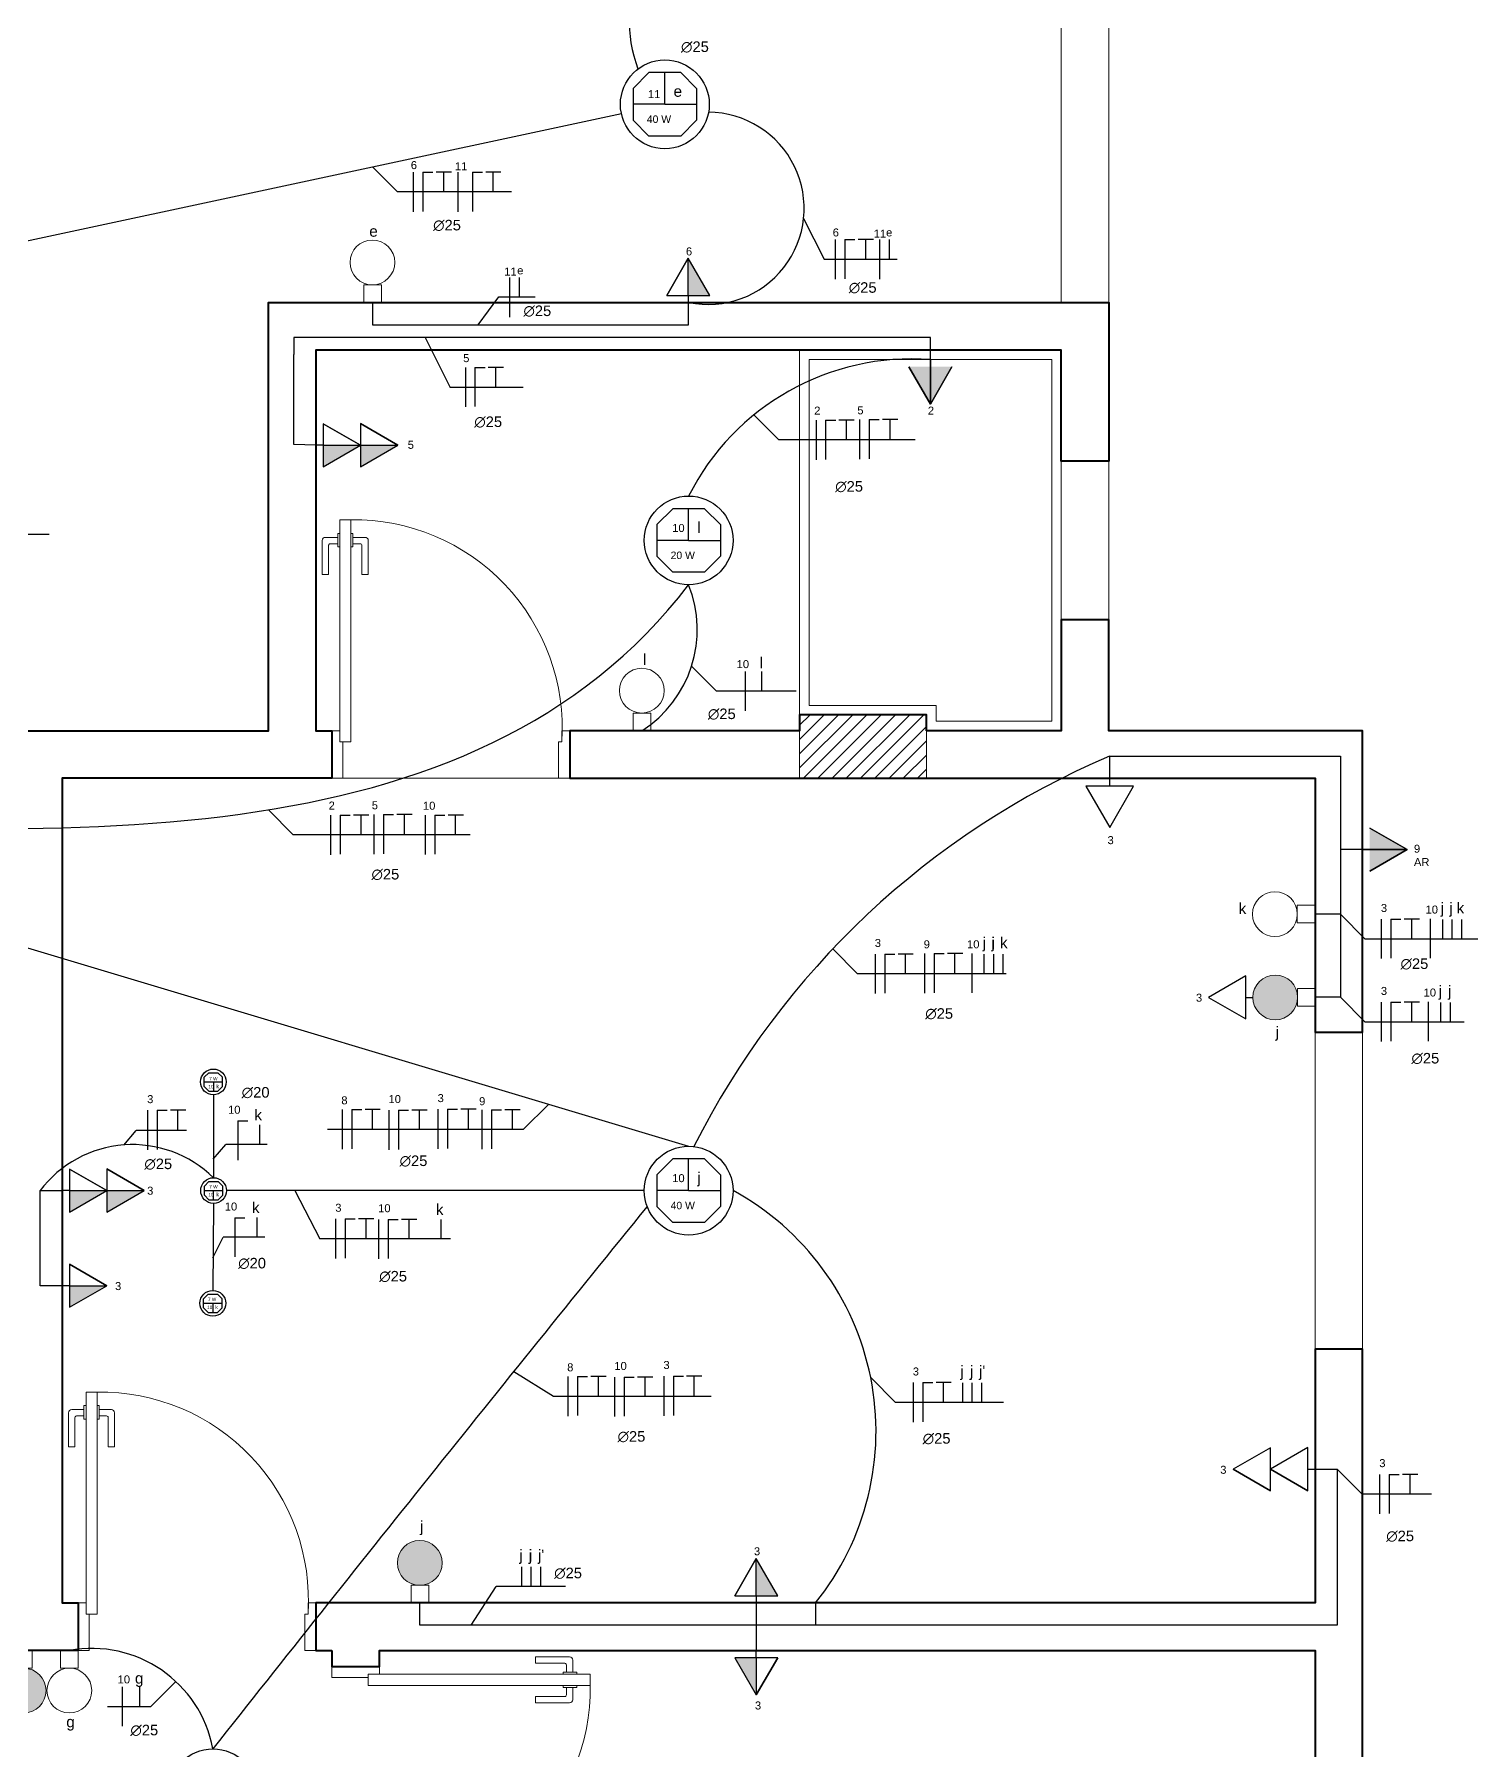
# Model space of a CAD drawing. Header units: millimetres. Extents: x 2991 to 3503, y 2795 to 2987.
# Drawn here: x 3084.39 to 3088.94, y 2809.82 to 2815.23 of the extents above; entities that cross this region are included whole.
import ezdxf
from ezdxf.enums import TextEntityAlignment as Align

# ---------------------------------------------------------------- set-up
doc = ezdxf.new("R2010")
doc.units = ezdxf.units.MM
for name, color, linetype in [('AP03', 170, 'Continuous'), ('ESCO_37_TOMADAS', 3, 'Continuous'), ('ILUMINAÇÃO', 3, 'Continuous'), ('PTF', 1, 'Continuous'), ('PTO', 1, 'Continuous'), ('TET', 172, 'Continuous')]:
    doc.layers.add(name, color=color, linetype=linetype)
for name, color, linetype, lineweight in [('ESQUADRIAS', 250, 'Continuous', 9), ('PILAR', 7, 'Continuous', 5), ('Plarga', 7, 'Continuous', 40)]:
    doc.layers.add(name, color=color, linetype=linetype, lineweight=lineweight)
doc.styles.add('ST', font='ROMANS.SHX', dxfattribs={"height": 0.15})
doc.styles.get("Standard").update_dxf_attribs({"font": ''})
doc.styles.get('Standard').set_extended_font_data('Arial')

# ---------------------------------------------------------------- blocks, each defined once
blk = doc.blocks.new('iv')
at = {"color": 3}
for p, q in [((-0.2, 0.1), (-0.1, 0.2)), ((-0.1, 0.2), (0.1, 0.2)), ((0.1, 0.2), (0.2, 0.1)), ((-0.2, 0.1), (-0.2, -0.1)), ((0.2, 0.1), (0.2, -0.1)), ((-0.1, -0.2), (-0.2, -0.1)), ((0.2, -0.1), (0.1, -0.2)), ((-0.1, -0.2), (0.1, -0.2))]:
    blk.add_line(p, q, dxfattribs=at)
at = {"color": 1}
blk.add_circle((0, 0), 0.28, dxfattribs=at)
at = {"color": 1, "style": 'ST', "flags": 4}
blk.add_attdef('N%%D', text='', height=0.15, dxfattribs=at).set_placement((0.003, -0.074), align=Align.CENTER)
blk = doc.blocks.new('INTERRUP SIMP 1 TC')
at = {"lineweight": 5}
for p, q in [((-5, 2.5), (-5, -2.5)), ((0, 2.5), (-5, 2.5)), ((0, 2.5), (0, -2.5)), ((0, -2.5), (-5, -2.5)), ((0, 0), (0, 0))]:
    blk.add_line(p, q, dxfattribs=at)
at = {"lineweight": 5, "ltscale": 0.5}
blk.add_circle((6.33, 0.04), 6.33, dxfattribs=at)
blk = doc.blocks.new('ACAD_8x9viv6wd74lc_ACAD')
at = {"layer": 'ESCO_37_TOMADAS'}
h = blk.add_hatch(color=256, dxfattribs=at)
h.dxf.hatch_style = 1
h.set_gradient(color1=(0, 0, 255), color2=(255, 255, 0), tint=1)
h.paths.add_polyline_path([(0.0444, 0.0974, 1), (-0.0969, 0.0974, 0.412382), (-0.0267, 0.0268), (-0.0258, 0.0268, 0.412382)])
h = blk.add_hatch(color=256, dxfattribs=at)
h.dxf.hatch_style = 1
h.paths.add_polyline_path([(0.0444, 0.0974, 1), (-0.0969, 0.0974, 0.412382), (-0.0267, 0.0268), (-0.0258, 0.0268, 0.412382)])
h = blk.add_hatch(color=256, dxfattribs=at)
h.dxf.hatch_style = 1
h.paths.add_polyline_path([(-0.0969, 0.0974, 0.412382), (-0.0267, 0.0268), (-0.0258, 0.0268, 0.412382), (0.0444, 0.0974, 1)])
at = {"layer": 'ILUMINAÇÃO', "lineweight": 5, "ltscale": 0.5, "xscale": 0.01115233265064476, "yscale": 0.01115233265064476, "zscale": 0.01115233265064476, "rotation": 90}
blk.add_blockref('INTERRUP SIMP 1 TC', (-0.0258, 0.0268), dxfattribs=at)

msp = doc.modelspace()

# ---------------------------------------------------------------- hatches: boundary and pattern name
at = {"layer": 'PILAR'}
h = msp.add_hatch(dxfattribs=at)
h.set_pattern_fill('ANSI31,_O', color=256, scale=0.01)
h.set_pattern_definition([(45, (1223.243174, 1860.67264), (-0.0224506403, 0.0224506403), [])])
h.paths.add_polyline_path([(3086.8062, 2813.0868), (3086.8062, 2812.8868), (3087.2062, 2812.8868), (3087.2062, 2813.0868)])

# ---------------------------------------------------------------- linework, layer by layer
for p, q in [((3086.3812, 2815.0118), (3086.3812, 2815.1118)), ((3086.3812, 2815.0118), (3086.2812, 2815.0118)), ((3086.3812, 2815.0118), (3086.4812, 2815.0118)), ((3086.4562, 2813.6368), (3086.4562, 2813.7368)), ((3086.4562, 2813.6368), (3086.3562, 2813.6368)), ((3086.4562, 2813.6368), (3086.5562, 2813.6368)), ((3084.9577, 2811.9295), (3084.9867, 2811.9295)), ((3086.4562, 2811.5868), (3086.4562, 2811.6868)), ((3084.9575, 2811.5867), (3084.9865, 2811.5867)), ((3086.4562, 2811.5868), (3086.3562, 2811.5868)), ((3086.4562, 2811.5868), (3086.5562, 2811.5868)), ((3084.956, 2811.2315), (3084.985, 2811.2315))]:
    msp.add_line(p, q)
at = {"color": 3}
for p, q in [((3086.3872, 2814.4094), (3086.455, 2814.527)), ((3086.455, 2814.527), (3086.3872, 2814.4094)), ((3086.455, 2814.4094), (3086.455, 2814.527)), ((3086.455, 2814.4094), (3086.455, 2814.3868)), ((3085.3038, 2814.0047), (3085.4214, 2813.9368)), ((3085.4214, 2813.9368), (3085.3038, 2814.0047)), ((3085.4218, 2814.005), (3085.5394, 2813.9372)), ((3085.5394, 2813.9372), (3085.4218, 2814.005)), ((3085.3038, 2813.9368), (3085.2812, 2813.9368)), ((3085.3038, 2813.9368), (3085.4214, 2813.9368)), ((3085.4218, 2813.9372), (3085.5394, 2813.9372)), ((3087.7838, 2812.8618), (3087.7838, 2812.8868)), ((3087.8588, 2812.8618), (3087.7088, 2812.8618)), ((3087.7088, 2812.8618), (3087.7838, 2812.7318)), ((3087.7838, 2812.7318), (3087.8588, 2812.8618)), ((3088.2127, 2812.196), (3088.2353, 2812.196)), ((3084.5038, 2811.6547), (3084.6214, 2811.5868)), ((3084.6214, 2811.5868), (3084.5038, 2811.6547)), ((3084.6218, 2811.655), (3084.7394, 2811.5872)), ((3084.7394, 2811.5872), (3084.6218, 2811.655)), ((3084.5038, 2811.5868), (3084.4812, 2811.5868)), ((3084.5038, 2811.5868), (3084.6214, 2811.5868)), ((3084.6218, 2811.5872), (3084.7394, 2811.5872)), ((3084.5038, 2811.3547), (3084.6214, 2811.2868)), ((3084.6214, 2811.2868), (3084.5038, 2811.3547)), ((3084.5038, 2811.2868), (3084.4812, 2811.2868)), ((3084.5038, 2811.2868), (3084.6214, 2811.2868)), ((3088.2905, 2810.6404), (3088.1729, 2810.7082)), ((3088.1729, 2810.7082), (3088.2905, 2810.6404)), ((3088.4085, 2810.6407), (3088.291, 2810.7086)), ((3088.291, 2810.7086), (3088.4085, 2810.6407)), ((3088.4085, 2810.7086), (3088.4312, 2810.7086)), ((3086.6015, 2810.3094), (3086.6694, 2810.427)), ((3086.6694, 2810.427), (3086.6015, 2810.3094)), ((3086.6694, 2810.3094), (3086.6694, 2810.427)), ((3086.6694, 2810.3094), (3086.6694, 2810.2868)), ((3086.6694, 2810.1142), (3086.6694, 2810.1368)), ((3086.6694, 2810.1142), (3086.6694, 2809.9966)), ((3086.7372, 2810.1142), (3086.6694, 2809.9966)), ((3086.6694, 2809.9966), (3086.7372, 2810.1142))]:
    msp.add_line(p, q, dxfattribs=at)
at = {"lineweight": 5}
for points in [[(3087.6312, 2815.6368), (3087.6312, 2814.3868)], [(3087.7812, 2815.6368), (3087.7812, 2814.3868)], [(3086.8062, 2813.0868), (3086.8062, 2814.2368), (3087.6312, 2814.2368), (3087.6312, 2813.0368), (3087.2062, 2813.0368), (3087.2062, 2813.0868), (3086.8062, 2813.0868)], [(3087.6312, 2813.8868), (3087.6312, 2813.3868)], [(3087.7812, 2813.8868), (3087.7812, 2813.3868)], [(3086.0462, 2812.8868), (3085.3662, 2812.8868)], [(3086.0462, 2812.8868), (3085.3662, 2812.8868)], [(3088.4312, 2812.0868), (3088.4312, 2811.0868)], [(3088.5812, 2812.0868), (3088.5812, 2811.0868)]]:
    msp.add_lwpolyline(points, dxfattribs=at)
at = {"color": 3}
for points in [[(3086.5229, 2814.4094), (3086.455, 2814.527), (3086.3872, 2814.4094)], [(3087.2187, 2814.2068), (3087.2187, 2814.1842), (3087.2187, 2814.0666), (3087.2865, 2814.1842), (3087.2187, 2814.0666), (3087.1508, 2814.1842), (3087.2187, 2814.0666), (3087.2187, 2814.1842)], [(3085.3038, 2813.869), (3085.4214, 2813.9368), (3085.3038, 2814.0047)], [(3085.4218, 2813.8693), (3085.5394, 2813.9372), (3085.4218, 2814.005)], [(3088.5812, 2812.6618), (3088.6038, 2812.6618), (3088.7214, 2812.6618), (3088.6038, 2812.7297), (3088.7214, 2812.6618), (3088.6038, 2812.594), (3088.7214, 2812.6618), (3088.6038, 2812.6618)], [(3088.2127, 2812.2638), (3088.0951, 2812.196), (3088.2127, 2812.1281)], [(3084.5038, 2811.519), (3084.6214, 2811.5868), (3084.5038, 2811.6547)], [(3084.6218, 2811.5193), (3084.7394, 2811.5872), (3084.6218, 2811.655)], [(3084.5038, 2811.219), (3084.6214, 2811.2868), (3084.5038, 2811.3547)], [(3088.2905, 2810.776), (3088.1729, 2810.7082), (3088.2905, 2810.6404)], [(3088.4085, 2810.7764), (3088.291, 2810.7086), (3088.4085, 2810.6407)], [(3086.7372, 2810.3094), (3086.6694, 2810.427), (3086.6015, 2810.3094)], [(3086.6015, 2810.1142), (3086.6694, 2809.9966), (3086.7372, 2810.1142)]]:
    msp.add_lwpolyline(points, close=True, dxfattribs=at)
at = {"lineweight": 5}
msp.add_lwpolyline([(3086.8362, 2813.1168), (3086.8362, 2814.2068), (3087.6012, 2814.2068), (3087.6012, 2813.0668), (3087.2362, 2813.0668), (3087.2362, 2813.1168)], close=True, dxfattribs=at)
for points in [[(3084.9287, 2811.9295), (3084.9577, 2811.9295), (3084.9577, 2811.9004)], [(3084.9285, 2811.5867), (3084.9575, 2811.5867), (3084.9575, 2811.5577)], [(3084.927, 2811.2315), (3084.956, 2811.2315), (3084.956, 2811.2025)]]:
    msp.add_lwpolyline(points)
at = {"color": 3}
for points in [[(3086.455, 2814.4094), (3086.5229, 2814.4094), (3086.455, 2814.527)], [(3087.2187, 2814.1842), (3087.1508, 2814.1842), (3087.2187, 2814.0666)], [(3087.2187, 2814.1842), (3087.2865, 2814.1842), (3087.2187, 2814.0666)], [(3085.3038, 2813.9368), (3085.3038, 2813.869), (3085.4214, 2813.9368)], [(3085.4218, 2813.9372), (3085.4218, 2813.8693), (3085.5394, 2813.9372)], [(3088.6038, 2812.6618), (3088.6038, 2812.7297), (3088.7214, 2812.6618)], [(3088.6038, 2812.6618), (3088.6038, 2812.594), (3088.7214, 2812.6618)], [(3084.5038, 2811.5868), (3084.5038, 2811.519), (3084.6214, 2811.5868)], [(3084.6218, 2811.5872), (3084.6218, 2811.5193), (3084.7394, 2811.5872)], [(3084.5038, 2811.2868), (3084.5038, 2811.219), (3084.6214, 2811.2868)], [(3086.6694, 2810.3094), (3086.7372, 2810.3094), (3086.6694, 2810.427)], [(3086.6694, 2810.1142), (3086.6015, 2810.1142), (3086.6694, 2809.9966)]]:
    msp.add_solid(points, dxfattribs=at)
at = {"layer": 'ESCO_37_TOMADAS'}
for p, q in [((3085.4593, 2814.8145), (3085.5379, 2814.736)), ((3085.5879, 2814.7976), (3085.5879, 2814.673)), ((3085.6183, 2814.7976), (3085.6183, 2814.6741)), ((3085.6183, 2814.7976), (3085.6499, 2814.7976)), ((3085.6832, 2814.7976), (3085.6832, 2814.7359)), ((3085.7281, 2814.7976), (3085.7281, 2814.673)), ((3085.7743, 2814.7976), (3085.7743, 2814.6741)), ((3085.7743, 2814.7976), (3085.8059, 2814.7976)), ((3085.8392, 2814.7976), (3085.8392, 2814.7359)), ((3085.8975, 2814.736), (3085.5379, 2814.736)), ((3086.8188, 2814.6521), (3086.884, 2814.5237)), ((3086.9183, 2814.5852), (3086.9183, 2814.4607)), ((3086.9488, 2814.5852), (3086.9488, 2814.4618)), ((3086.9488, 2814.5852), (3086.9803, 2814.5852)), ((3087.0137, 2814.5852), (3087.0137, 2814.5235)), ((3087.0585, 2814.5853), (3087.0585, 2814.4607)), ((3087.0889, 2814.5853), (3087.0889, 2814.5234)), ((3086.884, 2814.5237), (3087.1135, 2814.5237)), ((3085.8919, 2814.4656), (3085.8919, 2814.3411)), ((3085.9223, 2814.4656), (3085.9223, 2814.4038)), ((3085.7928, 2814.3168), (3085.858, 2814.4048)), ((3085.858, 2814.4048), (3085.9728, 2814.4048)), ((3085.6252, 2814.2768), (3085.7039, 2814.1186)), ((3085.7522, 2814.1822), (3085.7522, 2814.0576)), ((3085.7826, 2814.1822), (3085.7826, 2814.0588)), ((3085.7826, 2814.1822), (3085.8142, 2814.1822)), ((3085.8475, 2814.1822), (3085.8475, 2814.1205)), ((3085.9349, 2814.1186), (3085.7039, 2814.1186)), ((3086.6621, 2814.0325), (3086.7407, 2813.954)), ((3086.8579, 2814.0157), (3086.8579, 2813.8912)), ((3086.8883, 2814.0157), (3086.8883, 2813.8923)), ((3086.8883, 2814.0157), (3086.9199, 2814.0157)), ((3086.9532, 2814.0157), (3086.9532, 2813.9541)), ((3086.9949, 2814.0177), (3086.9949, 2813.8931)), ((3087.0253, 2814.0177), (3087.0253, 2813.8942)), ((3087.0253, 2814.0177), (3087.0569, 2814.0177)), ((3087.0902, 2814.0177), (3087.0902, 2813.956)), ((3087.1707, 2813.954), (3086.7407, 2813.954)), ((3084.2108, 2813.657), (3084.4403, 2813.657)), ((3086.4654, 2813.2403), (3086.5441, 2813.1618)), ((3086.634, 2813.2235), (3086.634, 2813.099)), ((3086.6864, 2813.2235), (3086.6864, 2813.1618)), ((3086.7952, 2813.1618), (3086.5441, 2813.1618)), ((3085.1312, 2812.7873), (3085.2098, 2812.7088)), ((3085.327, 2812.7705), (3085.327, 2812.6459)), ((3085.3574, 2812.7705), (3085.3574, 2812.6471)), ((3085.3574, 2812.7705), (3085.389, 2812.7705)), ((3085.4223, 2812.7705), (3085.4223, 2812.7088)), ((3085.464, 2812.7724), (3085.464, 2812.6479)), ((3085.4944, 2812.7724), (3085.4944, 2812.649)), ((3085.4944, 2812.7724), (3085.526, 2812.7724)), ((3085.5593, 2812.7724), (3085.5593, 2812.7107)), ((3085.6253, 2812.771), (3085.6253, 2812.6464)), ((3085.6557, 2812.771), (3085.6557, 2812.6475)), ((3085.6557, 2812.771), (3085.6873, 2812.771)), ((3085.7206, 2812.771), (3085.7206, 2812.7093)), ((3085.7672, 2812.7088), (3085.2098, 2812.7088)), ((3088.5112, 2812.4581), (3088.5898, 2812.3796)), ((3088.6398, 2812.4428), (3088.6398, 2812.3182)), ((3088.6702, 2812.4428), (3088.6702, 2812.3194)), ((3088.6702, 2812.4428), (3088.7018, 2812.4428)), ((3088.7351, 2812.4428), (3088.7351, 2812.3811)), ((3088.7945, 2812.444), (3088.7945, 2812.3194)), ((3088.8331, 2812.4412), (3088.8331, 2812.3796)), ((3088.8631, 2812.4412), (3088.8631, 2812.3796)), ((3088.893, 2812.4412), (3088.893, 2812.3796)), ((3086.9104, 2812.3486), (3086.9891, 2812.2701)), ((3087.044, 2812.3324), (3087.044, 2812.2078)), ((3087.0744, 2812.3324), (3087.0744, 2812.2089)), ((3087.0744, 2812.3324), (3087.106, 2812.3324)), ((3087.1393, 2812.3324), (3087.1393, 2812.2691)), ((3087.1997, 2812.3343), (3087.1997, 2812.2097)), ((3087.2301, 2812.3343), (3087.2301, 2812.2108)), ((3087.2301, 2812.3343), (3087.2616, 2812.3343)), ((3087.295, 2812.3343), (3087.295, 2812.2701)), ((3087.3488, 2812.3345), (3087.3488, 2812.21)), ((3087.3873, 2812.3318), (3087.3873, 2812.2701)), ((3087.4173, 2812.3318), (3087.4173, 2812.2701)), ((3087.4473, 2812.3318), (3087.4473, 2812.2701)), ((3088.9441, 2812.3796), (3088.5898, 2812.3796)), ((3087.4576, 2812.2701), (3086.9891, 2812.2701)), ((3088.5112, 2812.1964), (3088.5898, 2812.1179)), ((3088.6398, 2812.1812), (3088.6398, 2812.0566)), ((3088.6702, 2812.1812), (3088.6702, 2812.0577)), ((3088.6702, 2812.1812), (3088.7018, 2812.1812)), ((3088.7351, 2812.1812), (3088.7351, 2812.1195)), ((3088.7884, 2812.1824), (3088.7884, 2812.0578)), ((3088.8269, 2812.1796), (3088.8269, 2812.1179)), ((3088.8569, 2812.1796), (3088.8569, 2812.1179)), ((3088.9013, 2812.1179), (3088.5898, 2812.1179)), ((3084.7498, 2811.84), (3084.7498, 2811.7154)), ((3084.7802, 2811.84), (3084.7802, 2811.7165)), ((3084.7802, 2811.84), (3084.8118, 2811.84)), ((3084.8451, 2811.84), (3084.8451, 2811.7767)), ((3085.3635, 2811.8424), (3085.3635, 2811.7178)), ((3085.3939, 2811.8424), (3085.3939, 2811.7189)), ((3085.3939, 2811.8424), (3085.4255, 2811.8424)), ((3085.4588, 2811.8424), (3085.4588, 2811.7807)), ((3085.5108, 2811.8403), (3085.5108, 2811.7158)), ((3085.5412, 2811.8403), (3085.5412, 2811.7169)), ((3085.5412, 2811.8403), (3085.5728, 2811.8403)), ((3085.6061, 2811.8403), (3085.6061, 2811.7801)), ((3085.6656, 2811.8433), (3085.6656, 2811.7188)), ((3085.696, 2811.8433), (3085.696, 2811.7199)), ((3085.696, 2811.8433), (3085.7275, 2811.8433)), ((3085.7609, 2811.8433), (3085.7609, 2811.7801)), ((3085.8046, 2811.8418), (3085.8046, 2811.7172)), ((3085.835, 2811.8418), (3085.835, 2811.7183)), ((3085.835, 2811.8418), (3085.8666, 2811.8418)), ((3085.8999, 2811.8418), (3085.8999, 2811.7801)), ((3086.0147, 2811.8586), (3085.936, 2811.7801)), ((3085.0353, 2811.8067), (3085.0353, 2811.6832)), ((3085.0353, 2811.8067), (3085.0669, 2811.8067)), ((3085.1029, 2811.7944), (3085.1029, 2811.7327)), ((3084.6749, 2811.7302), (3084.7141, 2811.7767)), ((3084.8727, 2811.7767), (3084.7141, 2811.7767)), ((3084.9575, 2811.6861), (3084.9967, 2811.7327)), ((3085.1277, 2811.7327), (3084.9967, 2811.7327)), ((3085.3179, 2811.7801), (3085.936, 2811.7801)), ((3085.2143, 2811.5868), (3085.293, 2811.4343)), ((3085.025, 2811.5015), (3085.025, 2811.378)), ((3085.025, 2811.5015), (3085.0566, 2811.5015)), ((3085.0952, 2811.502), (3085.0952, 2811.4403)), ((3085.343, 2811.4975), (3085.343, 2811.373)), ((3085.3734, 2811.4975), (3085.3734, 2811.3741)), ((3085.3734, 2811.4975), (3085.4049, 2811.4975)), ((3085.4383, 2811.4975), (3085.4383, 2811.4358)), ((3085.4782, 2811.496), (3085.4782, 2811.3715)), ((3085.5086, 2811.496), (3085.5086, 2811.3726)), ((3085.5086, 2811.496), (3085.5401, 2811.496)), ((3085.5735, 2811.496), (3085.5735, 2811.4358)), ((3085.6749, 2811.496), (3085.6749, 2811.4343)), ((3084.956, 2811.3744), (3084.989, 2811.4403)), ((3085.12, 2811.4403), (3084.989, 2811.4403)), ((3085.7059, 2811.4343), (3085.293, 2811.4343)), ((3085.9051, 2811.017), (3086.03, 2810.9385)), ((3086.0756, 2811.0008), (3086.0756, 2810.8762)), ((3086.106, 2811.0008), (3086.106, 2810.8774)), ((3086.106, 2811.0008), (3086.1376, 2811.0008)), ((3086.1709, 2811.0008), (3086.1709, 2810.9391)), ((3086.2229, 2810.9988), (3086.2229, 2810.8742)), ((3086.2533, 2810.9988), (3086.2533, 2810.8753)), ((3086.2533, 2810.9988), (3086.2849, 2810.9988)), ((3086.3182, 2810.9988), (3086.3182, 2810.9385)), ((3086.3776, 2811.0018), (3086.3776, 2810.8772)), ((3086.408, 2811.0018), (3086.408, 2810.8783)), ((3086.408, 2811.0018), (3086.4396, 2811.0018)), ((3086.4729, 2811.0018), (3086.4729, 2810.9385)), ((3087.0303, 2810.9976), (3087.1089, 2810.9191)), ((3087.1639, 2810.9814), (3087.1639, 2810.8569)), ((3087.1943, 2810.9814), (3087.1943, 2810.858)), ((3087.1943, 2810.9814), (3087.2259, 2810.9814)), ((3087.2592, 2810.9814), (3087.2592, 2810.9182)), ((3087.3196, 2810.9808), (3087.3196, 2810.9191)), ((3087.3496, 2810.9808), (3087.3496, 2810.9191)), ((3087.3796, 2810.9808), (3087.3796, 2810.9191)), ((3086.03, 2810.9385), (3086.5273, 2810.9385)), ((3087.4485, 2810.9191), (3087.1089, 2810.9191)), ((3088.5012, 2810.7086), (3088.5798, 2810.6301)), ((3088.6348, 2810.6923), (3088.6348, 2810.5678)), ((3088.6652, 2810.6923), (3088.6652, 2810.5689)), ((3088.6652, 2810.6923), (3088.6967, 2810.6923)), ((3088.7301, 2810.6923), (3088.7301, 2810.6291)), ((3088.7986, 2810.6301), (3088.5798, 2810.6301)), ((3085.929, 2810.4008), (3085.929, 2810.3391)), ((3085.959, 2810.4008), (3085.959, 2810.3391)), ((3085.989, 2810.4008), (3085.989, 2810.3391)), ((3085.771, 2810.2168), (3085.8496, 2810.3391)), ((3086.0685, 2810.3391), (3085.8496, 2810.3391)), ((3084.6706, 2810.0225), (3084.6706, 2809.8979)), ((3084.7244, 2810.0225), (3084.7244, 2809.9608)), ((3084.8392, 2810.0393), (3084.7605, 2809.9608)), ((3084.624, 2809.9608), (3084.7605, 2809.9608))]:
    msp.add_line(p, q, dxfattribs=at)
for points in [[(3085.7085, 2814.7976), (3085.6832, 2814.7976), (3085.6603, 2814.7976)], [(3085.8645, 2814.7976), (3085.8392, 2814.7976), (3085.8163, 2814.7976)], [(3087.039, 2814.5852), (3087.0137, 2814.5852), (3086.9907, 2814.5852)], [(3085.8728, 2814.1822), (3085.8475, 2814.1822), (3085.8246, 2814.1822)], [(3086.9785, 2814.0157), (3086.9532, 2814.0157), (3086.9303, 2814.0157)], [(3087.1156, 2814.0177), (3087.0902, 2814.0177), (3087.0673, 2814.0177)], [(3085.4476, 2812.7705), (3085.4223, 2812.7705), (3085.3994, 2812.7705)], [(3085.5847, 2812.7724), (3085.5593, 2812.7724), (3085.5364, 2812.7724)], [(3085.7459, 2812.771), (3085.7206, 2812.771), (3085.6977, 2812.771)], [(3088.7605, 2812.4428), (3088.7351, 2812.4428), (3088.7122, 2812.4428)], [(3087.1647, 2812.3324), (3087.1393, 2812.3324), (3087.1164, 2812.3324)], [(3087.3203, 2812.3343), (3087.295, 2812.3343), (3087.272, 2812.3343)], [(3088.7605, 2812.1812), (3088.7351, 2812.1812), (3088.7122, 2812.1812)], [(3084.8705, 2811.84), (3084.8451, 2811.84), (3084.8222, 2811.84)], [(3085.4841, 2811.8424), (3085.4588, 2811.8424), (3085.4359, 2811.8424)], [(3085.6315, 2811.8403), (3085.6061, 2811.8403), (3085.5832, 2811.8403)], [(3085.7862, 2811.8433), (3085.7609, 2811.8433), (3085.7379, 2811.8433)], [(3085.9253, 2811.8418), (3085.8999, 2811.8418), (3085.877, 2811.8418)], [(3085.4636, 2811.4975), (3085.4383, 2811.4975), (3085.4153, 2811.4975)], [(3085.5988, 2811.496), (3085.5735, 2811.496), (3085.5505, 2811.496)], [(3086.1962, 2811.0008), (3086.1709, 2811.0008), (3086.1479, 2811.0008)], [(3086.3435, 2810.9988), (3086.3182, 2810.9988), (3086.2953, 2810.9988)], [(3086.4983, 2811.0018), (3086.4729, 2811.0018), (3086.45, 2811.0018)], [(3087.2845, 2810.9814), (3087.2592, 2810.9814), (3087.2362, 2810.9814)], [(3088.7554, 2810.6923), (3088.7301, 2810.6923), (3088.7071, 2810.6923)]]:
    msp.add_lwpolyline(points, dxfattribs=at)
at = {"layer": 'ESQUADRIAS'}
for points in [[(3085.3912, 2813.0018), (3085.3562, 2813.0018), (3085.3562, 2813.7018), (3085.3912, 2813.7018)], [(3085.3912, 2813.0018), (3085.3562, 2813.0018), (3085.3562, 2813.7018), (3085.3912, 2813.7018)], [(3085.3498, 2813.6163), (3085.3562, 2813.6163), (3085.3562, 2813.6589), (3085.3498, 2813.6589)], [(3085.3498, 2813.6163), (3085.3562, 2813.6163), (3085.3562, 2813.6589), (3085.3498, 2813.6589)], [(3085.3975, 2813.6163), (3085.3912, 2813.6163), (3085.3912, 2813.6589), (3085.3975, 2813.6589)], [(3085.3975, 2813.6163), (3085.3912, 2813.6163), (3085.3912, 2813.6589), (3085.3975, 2813.6589)], [(3085.3312, 2812.8868), (3085.3312, 2813.0368), (3085.3562, 2813.0368), (3085.3562, 2813.0018), (3085.3662, 2813.0018), (3085.3662, 2812.8868)], [(3085.3312, 2812.8868), (3085.3312, 2813.0368), (3085.3562, 2813.0368), (3085.3562, 2813.0018), (3085.3662, 2813.0018), (3085.3662, 2812.8868)], [(3086.0812, 2812.8868), (3086.0812, 2813.0368), (3086.0562, 2813.0368), (3086.0562, 2813.0018), (3086.0462, 2813.0018), (3086.0462, 2812.8868)], [(3086.0812, 2812.8868), (3086.0812, 2813.0368), (3086.0562, 2813.0368), (3086.0562, 2813.0018), (3086.0462, 2813.0018), (3086.0462, 2812.8868)], [(3084.5912, 2810.2518), (3084.5562, 2810.2518), (3084.5562, 2810.9518), (3084.5912, 2810.9518)], [(3084.5912, 2810.2518), (3084.5562, 2810.2518), (3084.5562, 2810.9518), (3084.5912, 2810.9518)], [(3084.5498, 2810.8663), (3084.5562, 2810.8663), (3084.5562, 2810.9089), (3084.5498, 2810.9089)], [(3084.5498, 2810.8663), (3084.5562, 2810.8663), (3084.5562, 2810.9089), (3084.5498, 2810.9089)], [(3084.5975, 2810.8663), (3084.5912, 2810.8663), (3084.5912, 2810.9089), (3084.5975, 2810.9089)], [(3084.5975, 2810.8663), (3084.5912, 2810.8663), (3084.5912, 2810.9089), (3084.5975, 2810.9089)], [(3084.5312, 2810.1368), (3084.5312, 2810.2868), (3084.5562, 2810.2868), (3084.5562, 2810.2518), (3084.5662, 2810.2518), (3084.5662, 2810.1368)], [(3084.5312, 2810.1368), (3084.5312, 2810.2868), (3084.5562, 2810.2868), (3084.5562, 2810.2518), (3084.5662, 2810.2518), (3084.5662, 2810.1368)], [(3085.2812, 2810.1368), (3085.2812, 2810.2868), (3085.2562, 2810.2868), (3085.2562, 2810.2518), (3085.2462, 2810.2518), (3085.2462, 2810.1368)], [(3085.2812, 2810.1368), (3085.2812, 2810.2868), (3085.2562, 2810.2868), (3085.2562, 2810.2518), (3085.2462, 2810.2518), (3085.2462, 2810.1368)], [(3085.3312, 2810.0868), (3085.4812, 2810.0868), (3085.4812, 2810.0618), (3085.4462, 2810.0618), (3085.4462, 2810.0518), (3085.3312, 2810.0518)], [(3085.3312, 2810.0868), (3085.4812, 2810.0868), (3085.4812, 2810.0618), (3085.4462, 2810.0618), (3085.4462, 2810.0518), (3085.3312, 2810.0518)], [(3085.4462, 2810.0268), (3085.4462, 2810.0618), (3086.1462, 2810.0618), (3086.1462, 2810.0268)], [(3085.4462, 2810.0268), (3085.4462, 2810.0618), (3086.1462, 2810.0618), (3086.1462, 2810.0268)], [(3086.0606, 2810.0682), (3086.0606, 2810.0618), (3086.1033, 2810.0618), (3086.1033, 2810.0682)], [(3086.0606, 2810.0682), (3086.0606, 2810.0618), (3086.1033, 2810.0618), (3086.1033, 2810.0682)], [(3086.0606, 2810.0205), (3086.0606, 2810.0268), (3086.1033, 2810.0268), (3086.1033, 2810.0205)], [(3086.0606, 2810.0205), (3086.0606, 2810.0268), (3086.1033, 2810.0268), (3086.1033, 2810.0205)]]:
    msp.add_lwpolyline(points, close=True, dxfattribs=at)
for points in [[(3085.3498, 2813.6464), (3085.3112, 2813.6464, 0.414214), (3085.3012, 2813.6364), (3085.3012, 2813.5294), (3085.3212, 2813.5294), (3085.3212, 2813.6214, -0.414214), (3085.3262, 2813.6264), (3085.3498, 2813.6264)], [(3085.3498, 2813.6464), (3085.3112, 2813.6464, 0.414214), (3085.3012, 2813.6364), (3085.3012, 2813.5294), (3085.3212, 2813.5294), (3085.3212, 2813.6214, -0.414214), (3085.3262, 2813.6264), (3085.3498, 2813.6264)], [(3085.3975, 2813.6464), (3085.4361, 2813.6464, -0.414214), (3085.4461, 2813.6364), (3085.4461, 2813.5294), (3085.4261, 2813.5294), (3085.4261, 2813.6214, 0.414214), (3085.4211, 2813.6264), (3085.3975, 2813.6264)], [(3085.3975, 2813.6464), (3085.4361, 2813.6464, -0.414214), (3085.4461, 2813.6364), (3085.4461, 2813.5294), (3085.4261, 2813.5294), (3085.4261, 2813.6214, 0.414214), (3085.4211, 2813.6264), (3085.3975, 2813.6264)], [(3084.5498, 2810.8964), (3084.5112, 2810.8964, 0.414214), (3084.5012, 2810.8864), (3084.5012, 2810.7794), (3084.5212, 2810.7794), (3084.5212, 2810.8714, -0.414214), (3084.5262, 2810.8764), (3084.5498, 2810.8764)], [(3084.5498, 2810.8964), (3084.5112, 2810.8964, 0.414214), (3084.5012, 2810.8864), (3084.5012, 2810.7794), (3084.5212, 2810.7794), (3084.5212, 2810.8714, -0.414214), (3084.5262, 2810.8764), (3084.5498, 2810.8764)], [(3084.5975, 2810.8964), (3084.6361, 2810.8964, -0.414214), (3084.6461, 2810.8864), (3084.6461, 2810.7794), (3084.6261, 2810.7794), (3084.6261, 2810.8714, 0.414214), (3084.6211, 2810.8764), (3084.5975, 2810.8764)], [(3084.5975, 2810.8964), (3084.6361, 2810.8964, -0.414214), (3084.6461, 2810.8864), (3084.6461, 2810.7794), (3084.6261, 2810.7794), (3084.6261, 2810.8714, 0.414214), (3084.6211, 2810.8764), (3084.5975, 2810.8764)], [(3086.0907, 2810.0682), (3086.0907, 2810.1068, 0.414214), (3086.0807, 2810.1168), (3085.9737, 2810.1168), (3085.9737, 2810.0968), (3086.0657, 2810.0968, -0.414214), (3086.0707, 2810.0918), (3086.0707, 2810.0682)], [(3086.0907, 2810.0682), (3086.0907, 2810.1068, 0.414214), (3086.0807, 2810.1168), (3085.9737, 2810.1168), (3085.9737, 2810.0968), (3086.0657, 2810.0968, -0.414214), (3086.0707, 2810.0918), (3086.0707, 2810.0682)], [(3086.0907, 2810.0205), (3086.0907, 2809.9818, -0.414214), (3086.0807, 2809.9718), (3085.9737, 2809.9718), (3085.9737, 2809.9918), (3086.0657, 2809.9918, 0.414214), (3086.0707, 2809.9968), (3086.0707, 2810.0205)], [(3086.0907, 2810.0205), (3086.0907, 2809.9818, -0.414214), (3086.0807, 2809.9718), (3085.9737, 2809.9718), (3085.9737, 2809.9918), (3086.0657, 2809.9918, 0.414214), (3086.0707, 2809.9968), (3086.0707, 2810.0205)]]:
    msp.add_lwpolyline(points, format="xyb", close=True, dxfattribs=at)
for centre, start, end in [((3085.4011, 2813.0454), 356.1934, 90.869), ((3085.4011, 2813.0454), 356.1934, 90.869), ((3084.6011, 2810.2954), 356.1934, 90.869), ((3084.6011, 2810.2954), 356.1934, 90.869), ((3085.4897, 2810.0169), 266.1934, 0.869), ((3085.4897, 2810.0169), 266.1934, 0.869)]:
    msp.add_arc(centre, 0.6565, start, end, dxfattribs=at)
at = {"layer": 'PILAR'}
msp.add_lwpolyline([(3086.8062, 2813.0868), (3087.2062, 2813.0868), (3087.2062, 2812.8868), (3086.8062, 2812.8868)], close=True, dxfattribs=at)
at = {"layer": 'Plarga'}
msp.add_lwpolyline([(3082.718, 2812.8868), (3082.4812, 2812.8868), (3082.4812, 2813.0368), (3085.1312, 2813.0368), (3085.1312, 2814.3868), (3087.7812, 2814.3868), (3087.7812, 2813.8868), (3087.6312, 2813.8868), (3087.6312, 2814.2368), (3085.2812, 2814.2368), (3085.2812, 2813.0368), (3085.3312, 2813.0368), (3085.3312, 2812.8868), (3084.4812, 2812.8868), (3084.4812, 2810.2868), (3084.5312, 2810.2868), (3084.5312, 2810.1368), (3084.3312, 2810.1368), (3084.3312, 2812.8868), (3083.1498, 2812.8868)], dxfattribs=at)
for points in [[(3087.2062, 2813.0368), (3087.2062, 2813.0868), (3086.8062, 2813.0868), (3086.8062, 2813.0368), (3086.0812, 2813.0368), (3086.0812, 2812.8868), (3088.4312, 2812.8868), (3088.4312, 2812.0868), (3088.5812, 2812.0868), (3088.5812, 2813.0368), (3087.7812, 2813.0368), (3087.7812, 2813.3868), (3087.6312, 2813.3868), (3087.6312, 2813.0368)], [(3085.3312, 2810.1368), (3085.3312, 2810.0868), (3085.4812, 2810.0868), (3085.4812, 2810.1368), (3088.4312, 2810.1368), (3088.4312, 2809.3368), (3088.5812, 2809.3368), (3088.5812, 2811.0868), (3088.4312, 2811.0868), (3088.4312, 2810.2868), (3085.2812, 2810.2868), (3085.2812, 2810.1368)]]:
    msp.add_lwpolyline(points, close=True, dxfattribs=at)
at = {"layer": 'TET'}
for p, q in [((3083.8812, 2814.4768), (3086.2443, 2814.9825)), ((3085.4597, 2814.3868), (3085.4597, 2814.3168)), ((3086.4562, 2814.3168), (3086.4562, 2814.3868)), ((3087.2187, 2814.2768), (3085.2112, 2814.2768)), ((3085.2112, 2814.2768), (3085.2112, 2814.223)), ((3085.4597, 2814.3168), (3086.4562, 2814.3168)), ((3087.2187, 2814.2068), (3087.2187, 2814.2768)), ((3085.2112, 2813.9392), (3085.2112, 2814.223)), ((3085.2812, 2813.9368), (3085.2112, 2813.9392)), ((3087.7838, 2812.8868), (3087.7838, 2812.9568)), ((3087.7838, 2812.9568), (3088.5112, 2812.9568)), ((3088.5112, 2812.9568), (3088.5112, 2812.6618)), ((3082.9578, 2812.7765), (3086.4562, 2811.7268)), ((3088.5812, 2812.6618), (3088.5112, 2812.6618)), ((3088.5112, 2812.6618), (3088.5112, 2812.4581)), ((3088.5112, 2812.4581), (3088.4312, 2812.4581)), ((3088.5112, 2812.4581), (3088.5112, 2812.1964)), ((3088.5112, 2812.1964), (3088.4323, 2812.1964)), ((3084.9577, 2811.8888), (3084.9583, 2811.6274)), ((3084.4112, 2811.2868), (3084.4112, 2811.5868)), ((3084.4112, 2811.5868), (3084.4812, 2811.5868)), ((3086.3162, 2811.5868), (3084.9989, 2811.5868)), ((3084.9583, 2811.5462), (3084.956, 2811.2722)), ((3084.4812, 2811.2868), (3084.4112, 2811.2868)), ((3088.4312, 2810.7086), (3088.5012, 2810.7086)), ((3088.5012, 2810.7086), (3088.5012, 2810.2168)), ((3085.609, 2810.2168), (3085.609, 2810.2868)), ((3086.6694, 2810.2868), (3086.6694, 2810.2168)), ((3086.8562, 2810.2868), (3086.8562, 2810.2168)), ((3086.3601, 2810.2168), (3085.609, 2810.2168)), ((3086.6694, 2810.2168), (3086.3601, 2810.2168)), ((3086.8562, 2810.2168), (3086.6694, 2810.2168)), ((3086.6694, 2810.2168), (3086.6694, 2810.1368)), ((3088.5012, 2810.2168), (3086.8562, 2810.2168))]:
    msp.add_line(p, q, dxfattribs=at)
for centre, radius, start, end in [((3086.6898, 2815.2728), 0.4207, 111.0574, 200.8147), ((3086.5174, 2814.6836), 0.303, 258.3421, 89.7205), ((3087.159, 2813.4216), 0.7874, 85.6514, 153.1889), ((3086.1047, 2813.3557), 0.3788, 302.6545, 21.8744), ((3088.8146, 2810.5456), 2.6224, 113.1479, 153.252), ((3084.7026, 2811.3668), 0.3651, 45.5463, 142.9476), ((3086.1836, 2810.8283), 0.8635, 321.1635, 61.4564), ((3209.322, 2711.6476), 158.4488, 140.918933, 141.711084), ((3084.5747, 2809.7553), 0.3881, 10.6224, 100.5416)]:
    msp.add_arc(centre, radius, start, end, dxfattribs=at)
msp.add_open_spline([(3083.1501, 2812.7765), (3084.4646, 2812.6942), (3085.779, 2812.6118), (3086.4562, 2813.4968)], degree=3, dxfattribs=at)

# ---------------------------------------------------------------- block references
at = {"layer": 'AP03'}
for p, rotation in [((3088.4033, 2812.2222), 89.99999999999997), ((3084.3332, 2810.1078), 180)]:
    msp.add_blockref('ACAD_8x9viv6wd74lc_ACAD', p, dxfattribs=dict(at, rotation=rotation))
msp.add_blockref('ACAD_8x9viv6wd74lc_ACAD', (3085.6348, 2810.3158), dxfattribs=at)
at = {"layer": 'ILUMINAÇÃO', "lineweight": 5, "ltscale": 0.5, "xscale": 0.01115233265064476, "yscale": 0.01115233265064476, "zscale": 0.01115233265064476}
for p, rotation in [((3085.4597, 2814.4426), 89.99999999999999), ((3086.309, 2813.0926), 89.99999999999999), ((3088.3754, 2812.4589), 180), ((3084.5033, 2810.0811), 270)]:
    msp.add_blockref('INTERRUP SIMP 1 TC', p, dxfattribs=dict(at, rotation=rotation))
at = {"layer": 'PTO'}
for p, xscale, yscale, zscale, rotation in [((3086.3812, 2815.0118), 0.5, 0.5, 0.5, 270), ((3086.4562, 2813.6368), 0.5, 0.5, 0.5, 270), ((3084.9577, 2811.9295), 0.1450976010525098, 0.1450976010525098, 0.1450976010525098, 89.99999999999999), ((3086.4562, 2811.5868), 0.5, 0.5, 0.5, 270), ((3084.9583, 2811.5868), 0.1450976010525098, 0.1450976010525098, 0.1450976010525098, 89.99999999999999), ((3084.956, 2811.2315), 0.1450976010525098, 0.1450976010525098, 0.1450976010525098, 89.99999999999999), ((3084.9562, 2809.6868), 0.5, 0.5, 0.5, 270)]:
    msp.add_blockref('iv', p, dxfattribs=dict(at, xscale=xscale, yscale=yscale, zscale=zscale, rotation=rotation))

# ---------------------------------------------------------------- texts
at = {"layer": 'ESCO_37_TOMADAS'}
for s, height, p in [('40 W', 0.02349, (3086.3244, 2814.9531)), ('20 W', 0.02349, (3086.3994, 2813.5781)), ('7 W', 0.01066, (3084.9444, 2811.9342)), ('7 W', 0.01066, (3084.9446, 2811.5935)), ('40 W', 0.02349, (3086.3994, 2811.5281)), ('7 W', 0.01066, (3084.9405, 2811.2385))]:
    msp.add_text(s, height=height, dxfattribs=at).set_placement(p)
for s, width, gutter_width, insert, char_height, attachment_point in [('11', 0.000485, 0.1261, (3086.3279, 2815.0564), 0.02522, 1), ('{\\fArial Unicode MS|b0|i0|c0|p2;e}', 0.012117, 0.1729, (3086.4087, 2815.0701), 0.034571, 1), ('6', 0.000485, 0.1261, (3085.5802, 2814.8326), 0.0252, 1), ('11', 0.000485, 0.1261, (3085.7193, 2814.8289), 0.02522, 1), ('{\\fArial Unicode MS|b0|i0|c0|p2;e}', 0.012117, 0.1729, (3085.4493, 2814.6289), 0.034571, 1), ('6', 0.000485, 0.1261, (3086.9106, 2814.6203), 0.0252, 1), ('11', 0.000485, 0.1261, (3087.0399, 2814.6166), 0.02522, 1), ('{\\fArial Unicode MS|b0|i0|c0|p2;e}', 0.000485, 0.1261, (3087.0789, 2814.6205), 0.025224, 1), ('6', 0.000485, 0.1261, (3086.4477, 2814.5606), 0.0252, 1), ('11', 0.000485, 0.1261, (3085.8747, 2814.497), 0.02522, 1), ('{\\fArial Unicode MS|b0|i0|c0|p2;e}', 0.000485, 0.1261, (3085.9157, 2814.5008), 0.025224, 1), ('5', 0.000485, 0.1261, (3085.7454, 2814.2241), 0.0252, 1), ('{\\fArial Unicode MS|b0|i0|c0|p2;2}', 0.000485, 0.1261, (3086.8521, 2814.0587), 0.025224, 1), ('5', 0.000485, 0.1261, (3086.9881, 2814.0596), 0.0252, 1), ('{\\fArial Unicode MS|b0|i0|c0|p2;2}', 0.000485, 0.1261, (3087.2104, 2814.0587), 0.025224, 1), ('5', 0.000485, 0.1261, (3085.5705, 2813.9508), 0.0252, 1), ('10', 0.000485, 0.1261, (3086.4044, 2813.6887), 0.02522, 1), ('{\\fArial Unicode MS|b0|i0|c0|p2;l}', 0.012117, 0.1729, (3086.4837, 2813.6951), 0.034571, 1), ('{\\fArial Unicode MS|b0|i0|c0|p2;l}', 0.012117, 0.1729, (3086.3232, 2813.279), 0.034571, 3), ('{\\fArial Unicode MS|b0|i0|c0|p2;10}', 0.000485, 0.1261, (3086.6468, 2813.2594), 0.025224, 3), ('{\\fArial Unicode MS|b0|i0|c0|p2;l}', 0.012117, 0.1729, (3086.6904, 2813.268), 0.034571, 3), ('5', 0.000485, 0.1261, (3085.4572, 2812.8143), 0.0252, 1), ('{\\fArial Unicode MS|b0|i0|c0|p2;2}', 0.000485, 0.1261, (3085.3212, 2812.8134), 0.025224, 1), ('10', 0.000485, 0.1261, (3085.6185, 2812.8129), 0.02522, 1), ('3', 0.000485, 0.1261, (3087.777, 2812.7044), 0.0252, 1), ('{\\fArial Unicode MS|b0|i0|c0|p2;9 AR}', 0.000485, 0.1261, (3088.7431, 2812.6774), 0.025224, 1), ('{\\fArial Unicode MS|b0|i0|c0|p2;k}', 0.012117, 0.1729, (3088.2146, 2812.4934), 0.034571, 3), ('3', 0.000485, 0.1261, (3088.6389, 2812.4906), 0.0252, 1), ('{\\fArial Unicode MS|b0|i0|c0|p2;j}', 0.012117, 0.1729, (3088.8383, 2812.4952), 0.034571, 3), ('{\\fArial Unicode MS|b0|i0|c0|p2;j}', 0.012117, 0.1729, (3088.8657, 2812.4952), 0.034571, 3), ('{\\fArial Unicode MS|b0|i0|c0|p2;k}', 0.012117, 0.1729, (3088.9018, 2812.4952), 0.034571, 3), ('10', 0.000485, 0.1261, (3088.7797, 2812.4856), 0.02522, 1), ('{\\fArial Unicode MS|b0|i0|c0|p2;j}', 0.012117, 0.1729, (3087.3937, 2812.3857), 0.034571, 3), ('{\\fArial Unicode MS|b0|i0|c0|p2;j}', 0.012117, 0.1729, (3087.4218, 2812.3857), 0.034571, 3), ('{\\fArial Unicode MS|b0|i0|c0|p2;k}', 0.012117, 0.1729, (3087.4618, 2812.3857), 0.034571, 3), ('3', 0.000485, 0.1261, (3087.0432, 2812.3802), 0.0252, 1), ('9', 0.000485, 0.1261, (3087.1974, 2812.3759), 0.0252, 1), ('10', 0.000485, 0.1261, (3087.334, 2812.3761), 0.02522, 1), ('3', 0.000485, 0.1261, (3088.6389, 2812.229), 0.0252, 1), ('10', 0.000485, 0.1261, (3088.7736, 2812.224), 0.02522, 1), ('{\\fArial Unicode MS|b0|i0|c0|p2;j}', 0.012117, 0.1729, (3088.8318, 2812.2336), 0.034571, 3), ('{\\fArial Unicode MS|b0|i0|c0|p2;j}', 0.012117, 0.1729, (3088.8614, 2812.2336), 0.034571, 3), ('3', 0.000485, 0.1261, (3088.0558, 2812.2076), 0.0252, 1), ('{\\fArial Unicode MS|b0|i0|c0|p2;j}', 0.012117, 0.1729, (3088.3174, 2812.1043), 0.034571, 3), ('{\\fArial Unicode MS|b0|i0|c0|p2;10}', 0.000204, 0.053, (3084.9419, 2811.9196), 0.010598, 1), ('{\\fArial Unicode MS|b0|i0|c0|p2;k}', 0.00439, 0.0626, (3084.9672, 2811.9217), 0.012526, 1), ('3', 0.000485, 0.1261, (3084.7489, 2811.8878), 0.0252, 1), ('10', 0.000485, 0.1261, (3085.004, 2811.8545), 0.02522, 1), ('{\\fArial Unicode MS|b0|i0|c0|p2;k}', 0.012117, 0.1729, (3085.1112, 2811.8428), 0.034571, 3), ('8', 0.000485, 0.1261, (3085.3612, 2811.884), 0.0252, 1), ('10', 0.000485, 0.1261, (3085.5099, 2811.8881), 0.02522, 1), ('3', 0.000485, 0.1261, (3085.6647, 2811.8911), 0.0252, 1), ('{\\fArial Unicode MS|b0|i0|c0|p2;9}', 0.000485, 0.1261, (3085.7956, 2811.8814), 0.025224, 1), ('10', 0.000485, 0.1261, (3086.4044, 2811.6387), 0.02522, 1), ('{\\fArial Unicode MS|b0|i0|c0|p2;j}', 0.012117, 0.1729, (3086.4837, 2811.6451), 0.034571, 1), ('3', 0.000485, 0.1261, (3084.7489, 2811.5992), 0.0252, 1), ('{\\fArial Unicode MS|b0|i0|c0|p2;10}', 0.000204, 0.053, (3084.942, 2811.579), 0.010598, 1), ('{\\fArial Unicode MS|b0|i0|c0|p2;k}', 0.00439, 0.0626, (3084.9674, 2811.581), 0.012526, 1), ('10', 0.000485, 0.1261, (3084.9937, 2811.5493), 0.02522, 1), ('{\\fArial Unicode MS|b0|i0|c0|p2;k}', 0.012117, 0.1729, (3085.1035, 2811.5504), 0.034571, 3), ('3', 0.000485, 0.1261, (3085.3421, 2811.5454), 0.0252, 1), ('10', 0.000485, 0.1261, (3085.4773, 2811.5439), 0.02522, 1), ('{\\fArial Unicode MS|b0|i0|c0|p2;k}', 0.012117, 0.1729, (3085.6833, 2811.5444), 0.034571, 3), ('3', 0.000485, 0.1261, (3084.6477, 2811.2985), 0.0252, 1), ('{\\fArial Unicode MS|b0|i0|c0|p2;10}', 0.000204, 0.053, (3084.938, 2811.224), 0.010598, 1), ('{\\fArial Unicode MS|b0|i0|c0|p2;k}', 0.00439, 0.0626, (3084.9633, 2811.226), 0.012526, 1), ('8', 0.000485, 0.1261, (3086.0733, 2811.0424), 0.0252, 1), ('10', 0.000485, 0.1261, (3086.222, 2811.0466), 0.02522, 1), ('3', 0.000485, 0.1261, (3086.3768, 2811.0496), 0.0252, 1), ('3', 0.000485, 0.1261, (3087.163, 2811.0292), 0.0252, 1), ('{\\fArial Unicode MS|b0|i0|c0|p2;j}', 0.012117, 0.1729, (3087.3236, 2811.0348), 0.034571, 3), ('{\\fArial Unicode MS|b0|i0|c0|p2;j}', 0.012117, 0.1729, (3087.3536, 2811.0348), 0.034571, 3), ("{\\fArial Unicode MS|b0|i0|c0|p2;j'}", 0.012117, 0.1729, (3087.3916, 2811.0348), 0.034571, 3), ('3', 0.000485, 0.1261, (3088.1324, 2810.7193), 0.0252, 1), ('3', 0.000485, 0.1261, (3088.6339, 2810.7402), 0.0252, 1), ('{\\fArial Unicode MS|b0|i0|c0|p2;j}', 0.012117, 0.1729, (3085.6203, 2810.5456), 0.034571, 3), ('{\\fArial Unicode MS|b0|i0|c0|p2;j}', 0.012117, 0.1729, (3085.933, 2810.4548), 0.034571, 3), ('{\\fArial Unicode MS|b0|i0|c0|p2;j}', 0.012117, 0.1729, (3085.963, 2810.4548), 0.034571, 3), ("{\\fArial Unicode MS|b0|i0|c0|p2;j'}", 0.012117, 0.1729, (3086.001, 2810.4548), 0.034571, 3), ('3', 0.000485, 0.1261, (3086.6621, 2810.4623), 0.0252, 1), ('{\\fArial Unicode MS|b0|i0|c0|p2;10}', 0.000485, 0.1261, (3084.6558, 2810.0584), 0.025224, 1), ('{\\fArial Unicode MS|b0|i0|c0|p2;g}', 0.012117, 0.1729, (3084.7106, 2810.067), 0.034571, 1), ('3', 0.000485, 0.1261, (3086.6653, 2809.9761), 0.0252, 1), ('{\\fArial Unicode MS|b0|i0|c0|p2;g}', 0.012117, 0.1729, (3084.4941, 2809.9293), 0.034571, 1)]:
    msp.add_mtext_dynamic_manual_height_columns(s, width=width, gutter_width=gutter_width, heights=[0], dxfattribs=dict(at, insert=insert, char_height=char_height, attachment_point=attachment_point))
at = {"layer": 'PTF', "char_height": 0.03326, "width": 0.088273, "attachment_point": 1}
for s, insert in [('∅25', (3086.4323, 2815.21)), ('∅25', (3085.6506, 2814.6475)), ('∅25', (3086.9612, 2814.4508)), ('∅25', (3085.9354, 2814.3774)), ('∅25', (3085.7804, 2814.0276)), ('∅25', (3086.9184, 2813.8238)), ('∅25', (3086.517, 2813.1067)), ('∅25', (3085.4562, 2812.601)), ('∅25', (3088.7008, 2812.3189)), ('∅25', (3087.2024, 2812.1619)), ('∅25', (3088.7353, 2812.0209)), ('∅20', (3085.0471, 2811.9133)), ('∅25', (3084.7401, 2811.6878)), ('∅25', (3085.5449, 2811.6976)), ('∅20', (3085.0359, 2811.3748)), ('∅25', (3085.4806, 2811.3336)), ('∅25', (3086.2321, 2810.8285)), ('∅25', (3087.1943, 2810.8222)), ('∅25', (3088.6558, 2810.5147)), ('∅25', (3086.0323, 2810.3979)), ('∅25', (3084.6961, 2809.9027))]:
    msp.add_mtext(s, dxfattribs=dict(at, insert=insert))

doc.saveas('drawing.dxf')
